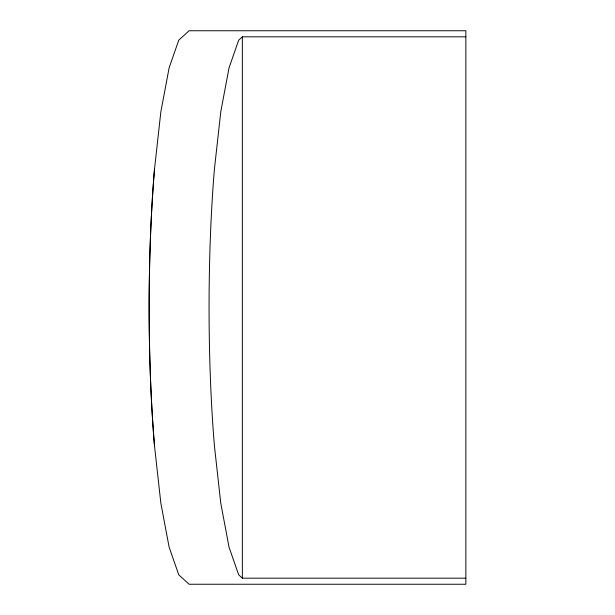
<?xml version="1.0" encoding="UTF-8"?>
<svg xmlns="http://www.w3.org/2000/svg" width="615" height="615" viewBox="0 0 615 615"><rect width="100%" height="100%" fill="white"/><g stroke="black" fill="none" stroke-linecap="round" stroke-linejoin="round"><path stroke-width="0.92" d="M154.503 169.125L160.853 111.807L169.125 67.827L178.757 40.183L189.097 30.75L465.847 30.75L465.847 584.25L189.097 584.25L178.757 574.817L169.125 547.173L160.853 503.193L154.503 445.875A274.382 39.199 90 0 1 154.503 169.117A274.382 39.199 -90 0 0 154.503 445.883M465.847 36.823L242.356 36.823L238.674 40.183L229.041 67.827L220.77 111.807L214.42 169.125A274.382 39.199 -90 0 0 214.42 445.883L220.77 503.193L229.041 547.173L238.674 574.817L242.356 578.177L465.847 578.177M242.356 36.823L242.356 578.177"/></g></svg>
